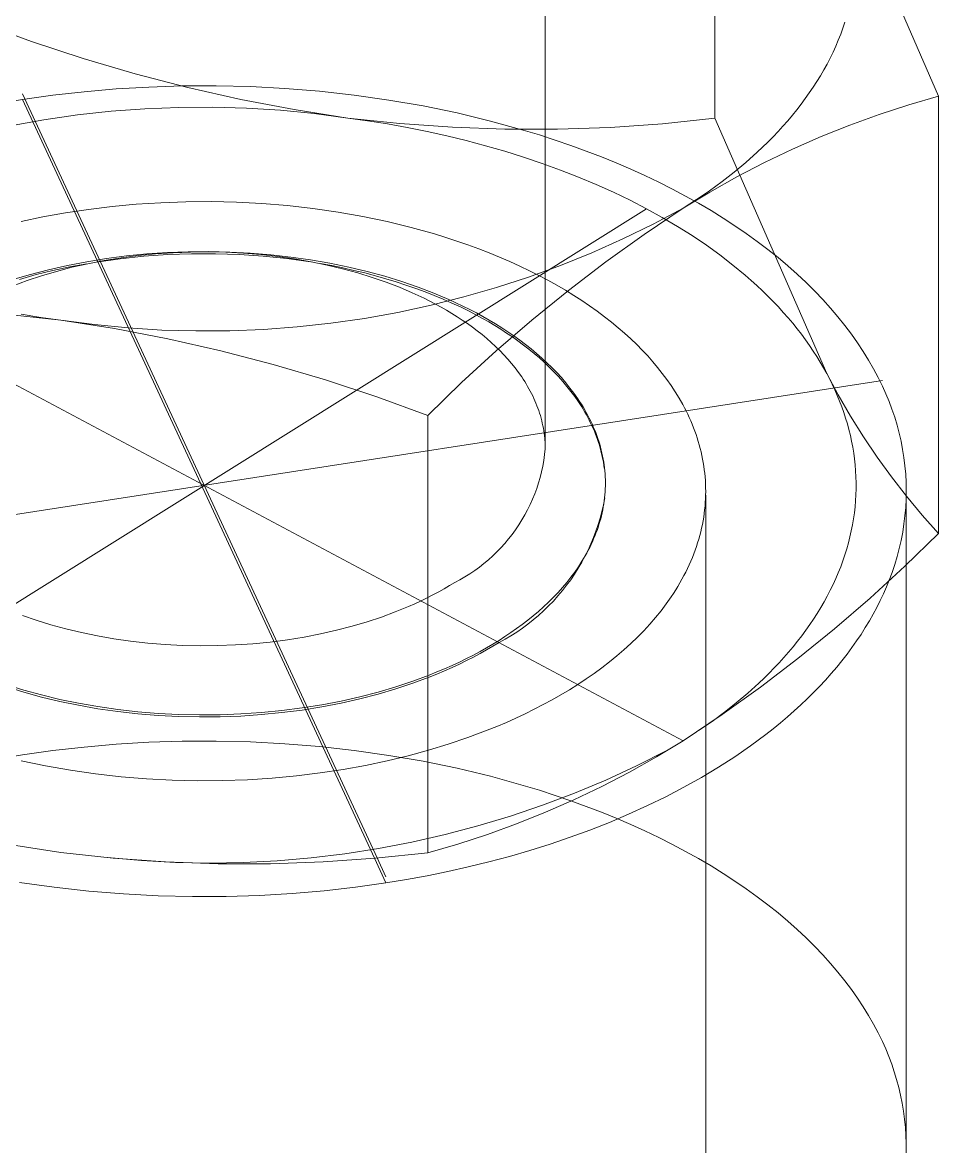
# Model space of a CAD drawing. Header units: millimetres. Extents: x -263 to 4879, y -277 to 2995.
# Drawn here: x 4358.22 to 4366.37, y 2034.84 to 2044.83 of the extents above; entities that cross this region are included whole.
import ezdxf

# ---------------------------------------------------------------- set-up
doc = ezdxf.new("R2010")
doc.units = ezdxf.units.MM
doc.layers.add('ZANO_R', color=7, linetype='Continuous', lineweight=0)

msp = doc.modelspace()

# ---------------------------------------------------------------- linework, layer by layer
at = {"layer": 'ZANO_R'}
for p, q in [((4362.8728, 2048.4172), (4362.8728, 2041.0423)), ((4364.3812, 2043.9808), (4364.3812, 2047.8692)), ((4366.3708, 2044.1784), (4365.4292, 2046.3468)), ((4357.8504, 2044.8313), (4358.3037, 2044.6648)), ((4365.5387, 2044.8349), (4365.5204, 2044.7812)), ((4365.5007, 2044.7277), (4365.4794, 2044.6743)), ((4365.5204, 2044.7812), (4365.5007, 2044.7277)), ((4358.3037, 2044.6648), (4358.7623, 2044.5131)), ((4365.4566, 2044.6212), (4365.4324, 2044.5683)), ((4365.4794, 2044.6743), (4365.4566, 2044.6212)), ((4358.7623, 2044.5131), (4359.2256, 2044.3765)), ((4365.4066, 2044.5156), (4365.3794, 2044.4633)), ((4365.4324, 2044.5683), (4365.4066, 2044.5156)), ((4365.3507, 2044.4112), (4365.3206, 2044.3594)), ((4365.3794, 2044.4633), (4365.3507, 2044.4112)), ((4359.2256, 2044.3765), (4359.6931, 2044.255)), ((4365.289, 2044.308), (4365.256, 2044.2569)), ((4365.3206, 2044.3594), (4365.289, 2044.308)), ((4361.3773, 2037.4054), (4358.2239, 2044.1999)), ((4358.7724, 2044.2173), (4358.4944, 2044.1856)), ((4359.0572, 2044.2419), (4358.7724, 2044.2173)), ((4359.3483, 2044.2592), (4359.0572, 2044.2419)), ((4359.6448, 2044.2686), (4359.3483, 2044.2592)), ((4359.9458, 2044.2698), (4359.6448, 2044.2686)), ((4359.6931, 2044.255), (4360.1643, 2044.149)), ((4360.2504, 2044.2626), (4359.9458, 2044.2698)), ((4360.5574, 2044.2465), (4360.2504, 2044.2626)), ((4360.8659, 2044.2214), (4360.5574, 2044.2465)), ((4361.1746, 2044.187), (4360.8659, 2044.2214)), ((4365.2217, 2044.2063), (4365.1859, 2044.156)), ((4365.256, 2044.2569), (4365.2217, 2044.2063)), ((4358.2239, 2044.1475), (4358.0259, 2044.1149)), ((4358.4944, 2044.1856), (4358.2239, 2044.1475)), ((4361.3538, 2037.4034), (4358.2239, 2044.1475)), ((4360.1643, 2044.149), (4360.6387, 2044.0583)), ((4361.4822, 2044.1434), (4361.1746, 2044.187)), ((4361.7877, 2044.0905), (4361.4822, 2044.1434)), ((4362.0896, 2044.0282), (4361.7877, 2044.0905)), ((4365.1488, 2044.1061), (4365.1104, 2044.0566)), ((4365.1859, 2044.156), (4365.1488, 2044.1061)), ((4365.8424, 2044.0154), (4366.1053, 2044.1012)), ((4366.1053, 2044.1012), (4366.3708, 2044.1784)), ((4366.3708, 2040.29), (4366.3708, 2044.1784)), ((4358.4143, 2043.9675), (4358.7126, 2044.0106)), ((4358.7126, 2044.0106), (4359.0121, 2044.0433)), ((4359.0121, 2044.0433), (4359.3127, 2044.0658)), ((4359.3127, 2044.0658), (4359.6138, 2044.0779)), ((4359.6138, 2044.0779), (4359.9151, 2044.0797)), ((4359.9151, 2044.0797), (4360.2164, 2044.0711)), ((4360.2164, 2044.0711), (4360.5171, 2044.0521)), ((4360.5171, 2044.0521), (4360.8171, 2044.0228)), ((4360.6387, 2044.0583), (4361.1158, 2043.9832)), ((4360.8171, 2044.0228), (4361.1158, 2043.9832)), ((4362.3868, 2043.9568), (4362.0896, 2044.0282)), ((4365.0706, 2044.0076), (4365.0296, 2043.9591)), ((4365.1104, 2044.0566), (4365.0706, 2044.0076)), ((4365.5825, 2043.921), (4365.8424, 2044.0154)), ((4358.1177, 2043.9142), (4358.4143, 2043.9675)), ((4361.1158, 2043.9832), (4361.5808, 2043.9341)), ((4361.1158, 2043.9832), (4361.2926, 2043.9585)), ((4361.2926, 2043.9585), (4361.4694, 2043.9304)), ((4361.4694, 2043.9304), (4361.6458, 2043.8988)), ((4361.5808, 2043.9341), (4362.0473, 2043.9011)), ((4361.6458, 2043.8988), (4361.8217, 2043.8637)), ((4362.0473, 2043.9011), (4362.5146, 2043.8845)), ((4362.678, 2043.8765), (4362.3868, 2043.9568)), ((4362.9823, 2043.8841), (4363.4496, 2043.9001)), ((4363.4496, 2043.9001), (4363.9161, 2043.9323)), ((4363.9161, 2043.9323), (4364.3812, 2043.9808)), ((4364.3812, 2043.9808), (4365.376, 2041.7126)), ((4364.9873, 2043.911), (4364.9437, 2043.8635)), ((4365.0296, 2043.9591), (4364.9873, 2043.911)), ((4365.3258, 2043.8181), (4365.5825, 2043.921)), ((4361.8217, 2043.8637), (4361.9966, 2043.8251)), ((4361.9966, 2043.8251), (4362.1703, 2043.783)), ((4362.5146, 2043.8845), (4362.9823, 2043.8841)), ((4362.821, 2043.833), (4362.678, 2043.8765)), ((4362.962, 2043.7874), (4362.821, 2043.833)), ((4364.899, 2043.8164), (4364.853, 2043.7699)), ((4364.9437, 2043.8635), (4364.899, 2043.8164)), ((4365.0726, 2043.7069), (4365.3258, 2043.8181)), ((4362.1703, 2043.783), (4362.3424, 2043.7374)), ((4362.3424, 2043.7374), (4362.5127, 2043.6884)), ((4363.1009, 2043.7397), (4362.962, 2043.7874)), ((4363.2376, 2043.6899), (4363.1009, 2043.7397)), ((4364.8059, 2043.724), (4364.7576, 2043.6785)), ((4364.853, 2043.7699), (4364.8059, 2043.724)), ((4364.8232, 2043.5875), (4365.0726, 2043.7069)), ((4362.5127, 2043.6884), (4362.6809, 2043.6359)), ((4362.6809, 2043.6359), (4362.8466, 2043.58)), ((4363.3719, 2043.6382), (4363.2376, 2043.6899)), ((4363.5037, 2043.5845), (4363.3719, 2043.6382)), ((4364.7576, 2043.6785), (4364.6578, 2043.5894)), ((4362.8466, 2043.58), (4363.0096, 2043.5208)), ((4363.0096, 2043.5208), (4363.1695, 2043.4583)), ((4363.633, 2043.529), (4363.5037, 2043.5845)), ((4363.7594, 2043.4716), (4363.633, 2043.529)), ((4364.5537, 2043.5027), (4364.4457, 2043.4184)), ((4364.6578, 2043.5894), (4364.5537, 2043.5027)), ((4364.5778, 2043.46), (4364.8232, 2043.5875)), ((4363.1695, 2043.4583), (4363.326, 2043.3926)), ((4363.326, 2043.3926), (4363.479, 2043.3238)), ((4363.8831, 2043.4125), (4363.7594, 2043.4716)), ((4364.0038, 2043.3518), (4363.8831, 2043.4125)), ((4364.4457, 2043.4184), (4364.3339, 2043.3367)), ((4364.3367, 2043.3245), (4364.5778, 2043.46)), ((4363.479, 2043.3238), (4363.628, 2043.2521)), ((4364.1214, 2043.2894), (4364.0038, 2043.3518)), ((4364.1002, 2043.1812), (4364.3367, 2043.3245)), ((4364.3339, 2043.3367), (4364.2187, 2043.2576)), ((4358.8099, 2043.1707), (4359.0202, 2043.1965)), ((4359.0202, 2043.1965), (4359.2352, 2043.2166)), ((4359.2352, 2043.2166), (4359.454, 2043.2307)), ((4359.454, 2043.2307), (4359.6761, 2043.2386)), ((4359.6761, 2043.2386), (4359.9006, 2043.2401)), ((4359.9006, 2043.2401), (4360.1268, 2043.235)), ((4360.1268, 2043.235), (4360.3536, 2043.2232)), ((4360.3536, 2043.2232), (4360.5804, 2043.2046)), ((4360.5804, 2043.2046), (4360.806, 2043.1792)), ((4363.628, 2043.2521), (4363.7728, 2043.1774)), ((4364.2187, 2043.2576), (4364.1002, 2043.1812)), ((4364.2359, 2043.2255), (4364.1214, 2043.2894)), ((4364.3472, 2043.1602), (4364.2359, 2043.2255)), ((4355.9071, 2038.2581), (4363.7728, 2043.1774)), ((4358.2121, 2043.0627), (4358.4053, 2043.1035)), ((4358.4053, 2043.1035), (4358.6048, 2043.1396)), ((4358.6048, 2043.1396), (4358.8099, 2043.1707)), ((4360.806, 2043.1792), (4361.0297, 2043.147)), ((4361.0297, 2043.147), (4361.2505, 2043.1082)), ((4361.2505, 2043.1082), (4361.4676, 2043.0628)), ((4363.7527, 2042.948), (4364.1002, 2043.1812)), ((4363.7728, 2043.1774), (4363.9133, 2043.1)), ((4364.1002, 2043.1812), (4363.8339, 2043.0401)), ((4363.9133, 2043.1), (4364.0491, 2043.02)), ((4364.4552, 2043.0935), (4364.3472, 2043.1602)), ((4364.5598, 2043.0255), (4364.4552, 2043.0935)), ((4361.4676, 2043.0628), (4361.68, 2043.011)), ((4361.68, 2043.011), (4361.8869, 2042.9531)), ((4363.8339, 2043.0401), (4363.563, 2042.9082)), ((4364.0491, 2043.02), (4364.18, 2042.9375)), ((4364.661, 2042.9563), (4364.5598, 2043.0255)), ((4364.1002, 2038.4471), (4355.5797, 2042.9884)), ((4361.8869, 2042.9531), (4361.9881, 2042.922)), ((4361.9881, 2042.922), (4362.0876, 2042.8895)), ((4363.563, 2042.9082), (4363.2876, 2042.7857)), ((4363.4123, 2042.7043), (4363.7527, 2042.948)), ((4364.18, 2042.9375), (4364.3059, 2042.8526)), ((4364.7587, 2042.886), (4364.661, 2042.9563)), ((4359.6975, 2042.7946), (4359.5132, 2042.7876)), ((4359.7189, 2042.7919), (4359.5622, 2042.7859)), ((4359.8822, 2042.7961), (4359.6975, 2042.7946)), ((4359.8758, 2042.7931), (4359.7189, 2042.7919)), ((4360.0325, 2042.7897), (4359.8758, 2042.7931)), ((4360.0665, 2042.7921), (4359.8822, 2042.7961)), ((4360.2497, 2042.7826), (4360.0665, 2042.7921)), ((4362.0876, 2042.8895), (4362.1854, 2042.8555)), ((4362.1854, 2042.8555), (4362.2814, 2042.8203)), ((4362.2814, 2042.8203), (4362.3754, 2042.7838)), ((4364.3059, 2042.8526), (4364.4265, 2042.7656)), ((4364.8529, 2042.8146), (4364.7587, 2042.886)), ((4364.9435, 2042.7423), (4364.8529, 2042.8146)), ((4358.7944, 2042.7058), (4358.6228, 2042.6727)), ((4358.97, 2042.7341), (4358.7944, 2042.7058)), ((4358.9513, 2042.7164), (4358.8053, 2042.6882)), ((4359.0921, 2042.7318), (4358.8818, 2042.7021)), ((4359.1005, 2042.7404), (4358.9513, 2042.7164)), ((4359.1488, 2042.7572), (4358.97, 2042.7341)), ((4359.3033, 2042.7541), (4359.0921, 2042.7318)), ((4359.2524, 2042.7601), (4359.1005, 2042.7404)), ((4359.3301, 2042.7751), (4359.1488, 2042.7572)), ((4359.4066, 2042.7753), (4359.2524, 2042.7601)), ((4359.5152, 2042.7691), (4359.3033, 2042.7541)), ((4359.5132, 2042.7876), (4359.3301, 2042.7751)), ((4359.5622, 2042.7859), (4359.4066, 2042.7753)), ((4359.7274, 2042.7767), (4359.5152, 2042.7691)), ((4359.9399, 2042.777), (4359.7274, 2042.7767)), ((4360.1521, 2042.7698), (4359.9399, 2042.777)), ((4360.1882, 2042.7817), (4360.0325, 2042.7897)), ((4360.364, 2042.7552), (4360.1521, 2042.7698)), ((4360.3424, 2042.7691), (4360.1882, 2042.7817)), ((4360.4311, 2042.7678), (4360.2497, 2042.7826)), ((4360.4945, 2042.752), (4360.3424, 2042.7691)), ((4360.5753, 2042.7333), (4360.364, 2042.7552)), ((4360.61, 2042.7477), (4360.4311, 2042.7678)), ((4360.6438, 2042.7306), (4360.4945, 2042.752)), ((4360.7857, 2042.7041), (4360.5753, 2042.7333)), ((4360.7857, 2042.7226), (4360.61, 2042.7477)), ((4360.79, 2042.7051), (4360.6438, 2042.7306)), ((4360.9576, 2042.6926), (4360.7857, 2042.7226)), ((4360.9324, 2042.6757), (4360.79, 2042.7051)), ((4361.1252, 2042.658), (4360.9576, 2042.6926)), ((4362.3754, 2042.7838), (4362.4675, 2042.746)), ((4362.4675, 2042.746), (4362.5576, 2042.7071)), ((4362.5576, 2042.7071), (4362.6456, 2042.667)), ((4363.2876, 2042.7857), (4363.0082, 2042.6728)), ((4363.0796, 2042.4505), (4363.4123, 2042.7043)), ((4364.4265, 2042.7656), (4364.5418, 2042.6765)), ((4365.0305, 2042.6692), (4364.9435, 2042.7423)), ((4358.2932, 2042.5926), (4358.1364, 2042.5463)), ((4358.3447, 2042.5913), (4358.1973, 2042.549)), ((4358.4555, 2042.6349), (4358.2932, 2042.5926)), ((4358.4935, 2042.6285), (4358.3447, 2042.5913)), ((4358.5252, 2042.6202), (4358.3919, 2042.5808)), ((4358.6228, 2042.6727), (4358.4555, 2042.6349)), ((4358.6435, 2042.6605), (4358.4935, 2042.6285)), ((4358.6632, 2042.6561), (4358.5252, 2042.6202)), ((4358.7945, 2042.6874), (4358.6435, 2042.6605)), ((4358.8053, 2042.6882), (4358.6632, 2042.6561)), ((4360.9735, 2042.671), (4360.8721, 2042.6897)), ((4361.0708, 2042.6426), (4360.9324, 2042.6757)), ((4361.0733, 2042.6508), (4360.9735, 2042.671)), ((4361.2046, 2042.606), (4361.0708, 2042.6426)), ((4361.1715, 2042.6289), (4361.0733, 2042.6508)), ((4361.288, 2042.619), (4361.1252, 2042.658)), ((4361.2679, 2042.6056), (4361.1715, 2042.6289)), ((4361.3335, 2042.5662), (4361.2046, 2042.606)), ((4361.3624, 2042.5808), (4361.2679, 2042.6056)), ((4361.4454, 2042.576), (4361.288, 2042.619)), ((4362.6456, 2042.667), (4362.7314, 2042.6259)), ((4363.0082, 2042.6728), (4362.7251, 2042.5695)), ((4362.7314, 2042.6259), (4362.815, 2042.5838)), ((4364.5418, 2042.6765), (4364.6515, 2042.5856)), ((4365.114, 2042.5952), (4365.0305, 2042.6692)), ((4365.1937, 2042.5205), (4365.114, 2042.5952)), ((4358.2636, 2042.5381), (4358.1406, 2042.4925)), ((4358.3919, 2042.5808), (4358.2636, 2042.5381)), ((4361.4573, 2042.5235), (4361.3335, 2042.5662)), ((4361.455, 2042.5546), (4361.3624, 2042.5808)), ((4361.5971, 2042.5292), (4361.4454, 2042.576)), ((4361.5456, 2042.5272), (4361.455, 2042.5546)), ((4361.5757, 2042.4781), (4361.4573, 2042.5235)), ((4361.6341, 2042.4984), (4361.5456, 2042.5272)), ((4361.7427, 2042.4789), (4361.5971, 2042.5292)), ((4361.7204, 2042.4685), (4361.6341, 2042.4984)), ((4362.7251, 2042.5695), (4362.4386, 2042.476)), ((4362.815, 2042.5838), (4362.8964, 2042.5407)), ((4362.8964, 2042.5407), (4362.9754, 2042.4966)), ((4362.9754, 2042.4966), (4363.0521, 2042.4518)), ((4364.6515, 2042.5856), (4364.7042, 2042.5395)), ((4364.7042, 2042.5395), (4364.7555, 2042.493)), ((4364.7555, 2042.493), (4364.8054, 2042.4461)), ((4365.2699, 2042.4452), (4365.1937, 2042.5205)), ((4361.6886, 2042.4304), (4361.5757, 2042.4781)), ((4361.7429, 2042.4057), (4361.6886, 2042.4304)), ((4361.8045, 2042.4374), (4361.7204, 2042.4685)), ((4361.882, 2042.4255), (4361.7427, 2042.4789)), ((4361.7958, 2042.3805), (4361.7429, 2042.4057)), ((4361.8863, 2042.4053), (4361.8045, 2042.4374)), ((4362.1491, 2042.3925), (4361.8568, 2042.3189)), ((4362.0148, 2042.3693), (4361.882, 2042.4255)), ((4361.9658, 2042.3722), (4361.8863, 2042.4053)), ((4362.4386, 2042.476), (4362.1491, 2042.3925)), ((4362.7546, 2042.1868), (4363.0796, 2042.4505)), ((4363.0521, 2042.4518), (4363.1265, 2042.4061)), ((4363.1265, 2042.4061), (4363.1984, 2042.3597)), ((4364.8054, 2042.4461), (4364.8538, 2042.3989)), ((4364.8538, 2042.3989), (4364.9008, 2042.3513)), ((4365.3424, 2042.3694), (4365.2699, 2042.4452)), ((4361.8568, 2042.3189), (4361.5622, 2042.2554)), ((4361.8472, 2042.3549), (4361.7958, 2042.3805)), ((4361.8972, 2042.3288), (4361.8472, 2042.3549)), ((4361.9461, 2042.3022), (4361.8972, 2042.3288)), ((4361.9944, 2042.2746), (4361.9461, 2042.3022)), ((4362.043, 2042.3382), (4361.9658, 2042.3722)), ((4362.0787, 2042.3403), (4362.0148, 2042.3693)), ((4362.1178, 2042.3034), (4362.043, 2042.3382)), ((4362.1409, 2042.3107), (4362.0787, 2042.3403)), ((4362.1902, 2042.2677), (4362.1178, 2042.3034)), ((4362.2014, 2042.2805), (4362.1409, 2042.3107)), ((4363.1984, 2042.3597), (4363.2679, 2042.3126)), ((4363.2679, 2042.3126), (4363.3351, 2042.2649)), ((4364.9008, 2042.3513), (4364.9462, 2042.3034)), ((4364.9462, 2042.3034), (4364.9902, 2042.2553)), ((4365.4112, 2042.2931), (4365.3424, 2042.3694)), ((4365.4765, 2042.2164), (4365.4112, 2042.2931)), ((4358.0991, 2042.2356), (4358.5641, 2042.1864)), ((4358.3873, 2042.2111), (4358.2105, 2042.2393)), ((4358.5641, 2042.1864), (4358.3873, 2042.2111)), ((4361.2656, 2042.2021), (4360.9673, 2042.1591)), ((4361.5622, 2042.2554), (4361.2656, 2042.2021)), ((4362.0421, 2042.2462), (4361.9944, 2042.2746)), ((4362.0891, 2042.2169), (4362.0421, 2042.2462)), ((4362.1352, 2042.1868), (4362.0891, 2042.2169)), ((4362.2602, 2042.2314), (4362.1902, 2042.2677)), ((4362.2602, 2042.2499), (4362.2014, 2042.2805)), ((4362.3178, 2042.2185), (4362.2602, 2042.2499)), ((4362.3154, 2042.2014), (4362.2602, 2042.2314)), ((4362.3699, 2042.1704), (4362.3154, 2042.2014)), ((4362.3747, 2042.1861), (4362.3178, 2042.2185)), ((4363.3351, 2042.2649), (4363.3997, 2042.2167)), ((4363.3997, 2042.2167), (4363.4619, 2042.1679)), ((4364.9902, 2042.2553), (4365.0327, 2042.2069)), ((4365.0327, 2042.2069), (4365.0738, 2042.1582)), ((4365.5381, 2042.1395), (4365.4765, 2042.2164)), ((4358.8629, 2042.1468), (4358.5641, 2042.1864)), ((4358.5641, 2042.1864), (4359.0412, 2042.1113)), ((4359.1628, 2042.1175), (4358.8629, 2042.1468)), ((4359.0412, 2042.1113), (4359.5157, 2042.0206)), ((4359.4636, 2042.0986), (4359.1628, 2042.1175)), ((4359.7648, 2042.0899), (4359.4636, 2042.0986)), ((4360.0661, 2042.0917), (4359.7648, 2042.0899)), ((4360.3673, 2042.1038), (4360.0661, 2042.0917)), ((4360.6678, 2042.1263), (4360.3673, 2042.1038)), ((4360.9673, 2042.1591), (4360.6678, 2042.1263)), ((4362.1805, 2042.1558), (4362.1352, 2042.1868)), ((4362.2249, 2042.1239), (4362.1805, 2042.1558)), ((4362.2683, 2042.0912), (4362.2249, 2042.1239)), ((4362.4237, 2042.1384), (4362.3699, 2042.1704)), ((4362.4307, 2042.1527), (4362.3747, 2042.1861)), ((4362.4768, 2042.1056), (4362.4237, 2042.1384)), ((4362.486, 2042.1182), (4362.4307, 2042.1527)), ((4362.4377, 2041.9133), (4362.7546, 2042.1868)), ((4362.529, 2042.0718), (4362.4768, 2042.1056)), ((4362.5403, 2042.0828), (4362.486, 2042.1182)), ((4363.4619, 2042.1679), (4363.5217, 2042.1187)), ((4363.5217, 2042.1187), (4363.579, 2042.0691)), ((4365.0738, 2042.1582), (4365.1133, 2042.1093)), ((4365.1133, 2042.1093), (4365.1514, 2042.0602)), ((4365.5961, 2042.0623), (4365.5381, 2042.1395)), ((4359.5157, 2042.0206), (4359.9869, 2041.9146)), ((4362.3107, 2042.0577), (4362.2683, 2042.0912)), ((4362.3519, 2042.0234), (4362.3107, 2042.0577)), ((4362.392, 2041.9883), (4362.3519, 2042.0234)), ((4362.5802, 2042.0371), (4362.529, 2042.0718)), ((4362.5936, 2042.0463), (4362.5403, 2042.0828)), ((4362.6305, 2042.0014), (4362.5802, 2042.0371)), ((4362.6458, 2042.0088), (4362.5936, 2042.0463)), ((4362.6798, 2041.9649), (4362.6305, 2042.0014)), ((4362.6968, 2041.9704), (4362.6458, 2042.0088)), ((4363.579, 2042.0691), (4363.6339, 2042.0191)), ((4363.6339, 2042.0191), (4363.6863, 2041.9688)), ((4365.1514, 2042.0602), (4365.1879, 2042.0109)), ((4365.1879, 2042.0109), (4365.223, 2041.9614)), ((4365.6506, 2041.9849), (4365.5961, 2042.0623)), ((4359.9869, 2041.9146), (4360.4543, 2041.7931)), ((4362.1293, 2041.6304), (4362.4377, 2041.9133)), ((4362.4309, 2041.9524), (4362.392, 2041.9883)), ((4362.4685, 2041.9157), (4362.4309, 2041.9524)), ((4362.5048, 2041.8783), (4362.4685, 2041.9157)), ((4362.728, 2041.9274), (4362.6798, 2041.9649)), ((4362.7467, 2041.9309), (4362.6968, 2041.9704)), ((4362.775, 2041.8891), (4362.728, 2041.9274)), ((4362.7952, 2041.8906), (4362.7467, 2041.9309)), ((4363.6863, 2041.9688), (4363.7363, 2041.9183)), ((4363.7363, 2041.9183), (4363.784, 2041.8677)), ((4365.223, 2041.9614), (4365.2566, 2041.9119)), ((4365.2566, 2041.9119), (4365.2887, 2041.8622)), ((4365.7016, 2041.9075), (4365.6506, 2041.9849)), ((4365.7491, 2041.8301), (4365.7016, 2041.9075)), ((4360.4543, 2041.7931), (4360.9176, 2041.6565)), ((4362.5396, 2041.8401), (4362.5048, 2041.8783)), ((4362.573, 2041.8013), (4362.5396, 2041.8401)), ((4362.6049, 2041.7618), (4362.573, 2041.8013)), ((4362.8208, 2041.8499), (4362.775, 2041.8891)), ((4362.8424, 2041.8492), (4362.7952, 2041.8906)), ((4362.8653, 2041.8099), (4362.8208, 2041.8499)), ((4362.8881, 2041.807), (4362.8424, 2041.8492)), ((4362.9084, 2041.769), (4362.8653, 2041.8099)), ((4362.9324, 2041.7638), (4362.8881, 2041.807)), ((4363.784, 2041.8677), (4363.8292, 2041.8168)), ((4363.8292, 2041.8168), (4363.8725, 2041.7654)), ((4365.2887, 2041.8622), (4365.3193, 2041.8124)), ((4365.3193, 2041.8124), (4365.3484, 2041.7625)), ((4365.7932, 2041.7527), (4365.7491, 2041.8301)), ((4362.6352, 2041.7217), (4362.6049, 2041.7618)), ((4362.6638, 2041.6809), (4362.6352, 2041.7217)), ((4362.9502, 2041.7273), (4362.9084, 2041.769)), ((4362.975, 2041.7198), (4362.9324, 2041.7638)), ((4362.9904, 2041.6848), (4362.9502, 2041.7273)), ((4363.016, 2041.675), (4362.975, 2041.7198)), ((4363.8725, 2041.7654), (4363.9142, 2041.713)), ((4363.9142, 2041.713), (4363.9541, 2041.6596)), ((4365.3484, 2041.7625), (4365.376, 2041.7126)), ((4365.376, 2041.7126), (4365.4792, 2041.521)), ((4365.376, 2041.7126), (4365.4014, 2041.6643)), ((4365.8339, 2041.6755), (4365.7932, 2041.7527)), ((4354.2361, 2039.8509), (4365.8712, 2041.6508)), ((4360.9176, 2041.6565), (4361.3762, 2041.5049)), ((4361.8296, 2041.3383), (4362.1293, 2041.6304)), ((4362.6775, 2041.6603), (4362.6638, 2041.6809)), ((4362.6908, 2041.6396), (4362.6775, 2041.6603)), ((4362.7037, 2041.6187), (4362.6908, 2041.6396)), ((4362.7161, 2041.5977), (4362.7037, 2041.6187)), ((4362.7281, 2041.5766), (4362.7161, 2041.5977)), ((4363.0291, 2041.6415), (4362.9904, 2041.6848)), ((4363.0553, 2041.6293), (4363.016, 2041.675)), ((4363.0662, 2041.5975), (4363.0291, 2041.6415)), ((4363.0928, 2041.5828), (4363.0553, 2041.6293)), ((4363.1017, 2041.5528), (4363.0662, 2041.5975)), ((4363.9541, 2041.6596), (4363.9923, 2041.6052)), ((4363.9923, 2041.6052), (4364.0286, 2041.5499)), ((4365.4014, 2041.6643), (4365.4256, 2041.6156)), ((4365.4256, 2041.6156), (4365.4486, 2041.5665)), ((4365.8712, 2041.5984), (4365.8339, 2041.6755)), ((4365.9022, 2041.5312), (4365.8712, 2041.5984)), ((4361.3762, 2041.5049), (4361.8296, 2041.3383)), ((4362.7396, 2041.5553), (4362.7281, 2041.5766)), ((4362.7507, 2041.534), (4362.7396, 2041.5553)), ((4362.7614, 2041.5125), (4362.7507, 2041.534)), ((4362.7715, 2041.4909), (4362.7614, 2041.5125)), ((4363.1284, 2041.5356), (4363.0928, 2041.5828)), ((4363.1354, 2041.5074), (4363.1017, 2041.5528)), ((4363.1622, 2041.4876), (4363.1284, 2041.5356)), ((4363.1674, 2041.4614), (4363.1354, 2041.5074)), ((4364.0286, 2041.5499), (4364.063, 2041.4936)), ((4364.063, 2041.4936), (4364.0953, 2041.4365)), ((4365.4486, 2041.5665), (4365.4703, 2041.517)), ((4365.4703, 2041.517), (4365.4908, 2041.4671)), ((4365.4792, 2041.521), (4365.5887, 2041.3329)), ((4365.9308, 2041.463), (4365.9022, 2041.5312)), ((4362.7812, 2041.4692), (4362.7715, 2041.4909)), ((4362.7905, 2041.4474), (4362.7812, 2041.4692)), ((4362.7992, 2041.4255), (4362.7905, 2041.4474)), ((4362.8075, 2041.4035), (4362.7992, 2041.4255)), ((4362.8153, 2041.3815), (4362.8075, 2041.4035)), ((4363.1783, 2041.4634), (4363.1622, 2041.4876)), ((4363.1976, 2041.4147), (4363.1674, 2041.4614)), ((4363.1939, 2041.439), (4363.1783, 2041.4634)), ((4363.2091, 2041.4145), (4363.1939, 2041.439)), ((4363.2259, 2041.3674), (4363.1976, 2041.4147)), ((4363.2237, 2041.3898), (4363.2091, 2041.4145)), ((4364.0953, 2041.4365), (4364.1107, 2041.4076)), ((4364.1107, 2041.4076), (4364.1255, 2041.3785)), ((4365.4908, 2041.4671), (4365.5101, 2041.4169)), ((4365.5101, 2041.4169), (4365.5281, 2041.3664)), ((4365.957, 2041.3939), (4365.9308, 2041.463)), ((4365.9809, 2041.3239), (4365.957, 2041.3939)), ((4361.8296, 2037.4499), (4361.8296, 2041.3383)), ((4362.8226, 2041.3593), (4362.8153, 2041.3815)), ((4362.8295, 2041.3371), (4362.8226, 2041.3593)), ((4362.8358, 2041.3148), (4362.8295, 2041.3371)), ((4362.8416, 2041.2925), (4362.8358, 2041.3148)), ((4362.847, 2041.2701), (4362.8416, 2041.2925)), ((4363.2378, 2041.3649), (4363.2237, 2041.3898)), ((4363.2393, 2041.3436), (4363.2259, 2041.3674)), ((4363.2514, 2041.3399), (4363.2378, 2041.3649)), ((4363.2523, 2041.3196), (4363.2393, 2041.3436)), ((4363.2644, 2041.3148), (4363.2514, 2041.3399)), ((4363.2648, 2041.2955), (4363.2523, 2041.3196)), ((4363.2769, 2041.2895), (4363.2644, 2041.3148)), ((4363.2767, 2041.2713), (4363.2648, 2041.2955)), ((4364.1255, 2041.3785), (4364.1398, 2041.3492)), ((4364.1398, 2041.3492), (4364.1536, 2041.3197)), ((4364.1536, 2041.3197), (4364.1668, 2041.29)), ((4365.5281, 2041.3664), (4365.5448, 2041.3155)), ((4365.5448, 2041.3155), (4365.5602, 2041.2644)), ((4365.5887, 2041.3329), (4365.7044, 2041.1486)), ((4366.0023, 2041.2531), (4365.9809, 2041.3239)), ((4362.8518, 2041.2476), (4362.847, 2041.2701)), ((4362.8562, 2041.2251), (4362.8518, 2041.2476)), ((4362.86, 2041.2026), (4362.8562, 2041.2251)), ((4362.8634, 2041.18), (4362.86, 2041.2026)), ((4363.2882, 2041.247), (4363.2767, 2041.2713)), ((4363.2889, 2041.2641), (4363.2769, 2041.2895)), ((4363.2992, 2041.2225), (4363.2882, 2041.247)), ((4363.3003, 2041.2385), (4363.2889, 2041.2641)), ((4363.3097, 2041.198), (4363.2992, 2041.2225)), ((4363.3112, 2041.2129), (4363.3003, 2041.2385)), ((4363.3196, 2041.1733), (4363.3097, 2041.198)), ((4363.3215, 2041.1872), (4363.3112, 2041.2129)), ((4364.1668, 2041.29), (4364.1794, 2041.2601)), ((4364.1794, 2041.2601), (4364.1914, 2041.23)), ((4364.1914, 2041.23), (4364.2029, 2041.1997)), ((4364.2029, 2041.1997), (4364.2138, 2041.1692)), ((4365.5602, 2041.2644), (4365.5742, 2041.2129)), ((4365.5742, 2041.2129), (4365.5869, 2041.1612)), ((4366.0213, 2041.1816), (4366.0023, 2041.2531)), ((4362.8662, 2041.1574), (4362.8634, 2041.18)), ((4362.8685, 2041.1348), (4362.8662, 2041.1574)), ((4362.8704, 2041.1122), (4362.8685, 2041.1348)), ((4363.3291, 2041.1486), (4363.3196, 2041.1733)), ((4363.3312, 2041.1613), (4363.3215, 2041.1872)), ((4363.338, 2041.1237), (4363.3291, 2041.1486)), ((4363.3404, 2041.1353), (4363.3312, 2041.1613)), ((4363.3464, 2041.0988), (4363.338, 2041.1237)), ((4363.349, 2041.1093), (4363.3404, 2041.1353)), ((4363.3543, 2041.0738), (4363.3464, 2041.0988)), ((4363.357, 2041.0832), (4363.349, 2041.1093)), ((4364.2138, 2041.1692), (4364.224, 2041.1386)), ((4364.224, 2041.1386), (4364.2336, 2041.1078)), ((4364.2336, 2041.1078), (4364.2427, 2041.0769)), ((4365.5869, 2041.1612), (4365.5982, 2041.1092)), ((4365.5982, 2041.1092), (4365.6081, 2041.057)), ((4365.7044, 2041.1486), (4365.8261, 2040.9682)), ((4366.0377, 2041.1095), (4366.0213, 2041.1816)), ((4366.0517, 2041.0369), (4366.0377, 2041.1095)), ((4362.8673, 2040.9909), (4362.8728, 2041.0422)), ((4363.3616, 2041.0487), (4363.3543, 2041.0738)), ((4363.3645, 2041.0569), (4363.357, 2041.0832)), ((4363.3684, 2041.0236), (4363.3616, 2041.0487)), ((4363.3714, 2041.0307), (4363.3645, 2041.0569)), ((4363.3747, 2040.9983), (4363.3684, 2041.0236)), ((4363.3776, 2041.0043), (4363.3714, 2041.0307)), ((4363.3805, 2040.9731), (4363.3747, 2040.9983)), ((4363.3833, 2040.9779), (4363.3776, 2041.0043)), ((4364.2427, 2041.0769), (4364.251, 2041.0458)), ((4364.251, 2041.0458), (4364.2588, 2041.0145)), ((4364.2588, 2041.0145), (4364.2659, 2040.9831)), ((4365.6081, 2041.057), (4365.6167, 2041.0046)), ((4365.6167, 2041.0046), (4365.6238, 2040.952)), ((4366.0632, 2040.9639), (4366.0517, 2041.0369)), ((4362.8509, 2040.8889), (4362.86, 2040.9398)), ((4362.86, 2040.9398), (4362.8673, 2040.9909)), ((4363.3857, 2040.9477), (4363.3805, 2040.9731)), ((4363.3885, 2040.9514), (4363.3833, 2040.9779)), ((4363.3903, 2040.9224), (4363.3857, 2040.9477)), ((4363.393, 2040.9249), (4363.3885, 2040.9514)), ((4363.3945, 2040.8969), (4363.3903, 2040.9224)), ((4363.3969, 2040.8984), (4363.393, 2040.9249)), ((4363.398, 2040.8715), (4363.3945, 2040.8969)), ((4363.4002, 2040.8718), (4363.3969, 2040.8984)), ((4364.2659, 2040.9831), (4364.2723, 2040.9516)), ((4364.2723, 2040.9516), (4364.2781, 2040.92)), ((4364.2781, 2040.92), (4364.2832, 2040.8882)), ((4365.6238, 2040.952), (4365.6295, 2040.8992)), ((4365.6295, 2040.8992), (4365.6337, 2040.8462)), ((4365.8261, 2040.9682), (4365.9537, 2040.792)), ((4366.0722, 2040.8905), (4366.0632, 2040.9639)), ((4362.8275, 2040.7884), (4362.8401, 2040.8385)), ((4362.8401, 2040.8385), (4362.8509, 2040.8889)), ((4363.403, 2040.8452), (4363.4002, 2040.8718)), ((4363.4051, 2040.8185), (4363.403, 2040.8452)), ((4363.4067, 2040.7919), (4363.4051, 2040.8185)), ((4364.2832, 2040.8882), (4364.2877, 2040.8563)), ((4364.2877, 2040.8563), (4364.2915, 2040.8243)), ((4364.2915, 2040.8243), (4364.2946, 2040.7922)), ((4364.2946, 2040.7922), (4364.297, 2040.76)), ((4365.6337, 2040.8462), (4365.6365, 2040.7931)), ((4365.6365, 2040.7931), (4365.6379, 2040.7399)), ((4366.0786, 2040.8168), (4366.0722, 2040.8905)), ((4366.0825, 2040.7429), (4366.0786, 2040.8168)), ((4362.7971, 2040.6897), (4362.8132, 2040.7388)), ((4362.8132, 2040.7388), (4362.8275, 2040.7884)), ((4363.4076, 2040.7652), (4363.4067, 2040.7919)), ((4363.4069, 2040.6853), (4363.4077, 2040.7119)), ((4363.408, 2040.7386), (4363.4076, 2040.7652)), ((4363.4077, 2040.7119), (4363.408, 2040.7386)), ((4364.297, 2040.76), (4364.2987, 2040.7277)), ((4364.2987, 2040.7277), (4364.2997, 2040.6953)), ((4364.2997, 2040.6953), (4364.3, 2040.6628)), ((4365.6379, 2040.7399), (4365.6377, 2040.6866)), ((4365.9537, 2040.792), (4366.0872, 2040.6201)), ((4366.0838, 2040.669), (4366.0825, 2040.7429)), ((4362.7388, 2040.5462), (4362.7599, 2040.5934)), ((4362.7599, 2040.5934), (4362.7794, 2040.6412)), ((4362.7794, 2040.6412), (4362.7971, 2040.6897)), ((4363.391, 2040.5454), (4363.4027, 2040.6053)), ((4363.3976, 2040.579), (4363.4008, 2040.6055)), ((4363.4008, 2040.6055), (4363.4034, 2040.6321)), ((4363.4034, 2040.6321), (4363.4054, 2040.6586)), ((4363.4054, 2040.6586), (4363.4069, 2040.6853)), ((4364.2984, 2040.5978), (4364.2966, 2040.5651)), ((4364.2996, 2040.6303), (4364.2984, 2040.5978)), ((4364.3, 2040.6628), (4364.2996, 2040.6303)), ((4364.3, 2040.6303), (4364.3, 2038.5756)), ((4365.6361, 2040.6331), (4365.633, 2040.5797)), ((4365.6377, 2040.6866), (4365.6361, 2040.6331)), ((4366.0788, 2040.5212), (4366.0826, 2040.595)), ((4366.0826, 2040.595), (4366.0838, 2040.669)), ((4366.084, 2040.6042), (4366.084, 2034.8388)), ((4366.0872, 2040.6201), (4366.2263, 2040.4527)), ((4362.6918, 2040.4543), (4362.7161, 2040.4999)), ((4362.7161, 2040.4999), (4362.7388, 2040.5462)), ((4363.3772, 2040.4859), (4363.391, 2040.5454)), ((4363.3788, 2040.4734), (4363.3844, 2040.4997)), ((4363.3844, 2040.4997), (4363.3894, 2040.5261)), ((4363.3894, 2040.5261), (4363.3937, 2040.5525)), ((4363.3937, 2040.5525), (4363.3976, 2040.579)), ((4364.2907, 2040.4998), (4364.2867, 2040.467)), ((4364.294, 2040.5325), (4364.2907, 2040.4998)), ((4364.2966, 2040.5651), (4364.294, 2040.5325)), ((4365.6285, 2040.5261), (4365.6224, 2040.4726)), ((4365.633, 2040.5797), (4365.6285, 2040.5261)), ((4366.0725, 2040.4475), (4366.0788, 2040.5212)), ((4362.6384, 2040.3659), (4362.6659, 2040.4096)), ((4362.6659, 2040.4096), (4362.6918, 2040.4543)), ((4363.3438, 2040.3684), (4363.3615, 2040.4268)), ((4363.3508, 2040.369), (4363.3587, 2040.395)), ((4363.3587, 2040.395), (4363.366, 2040.4211)), ((4363.3615, 2040.4268), (4363.3772, 2040.4859)), ((4363.366, 2040.4211), (4363.3727, 2040.4472)), ((4363.3727, 2040.4472), (4363.3788, 2040.4734)), ((4364.2765, 2040.4015), (4364.2703, 2040.3688)), ((4364.282, 2040.4343), (4364.2765, 2040.4015)), ((4364.2867, 2040.467), (4364.282, 2040.4343)), ((4365.6149, 2040.4191), (4365.6058, 2040.3655)), ((4365.6224, 2040.4726), (4365.6149, 2040.4191)), ((4366.0637, 2040.3741), (4366.0725, 2040.4475)), ((4366.2263, 2040.4527), (4366.3708, 2040.29)), ((4362.579, 2040.2814), (4362.6095, 2040.3231)), ((4362.6095, 2040.3231), (4362.6384, 2040.3659)), ((4363.3025, 2040.2534), (4363.3241, 2040.3106)), ((4363.3239, 2040.2917), (4363.3334, 2040.3174)), ((4363.3241, 2040.3106), (4363.3438, 2040.3684)), ((4363.3334, 2040.3174), (4363.3424, 2040.3432)), ((4363.3424, 2040.3432), (4363.3508, 2040.369)), ((4364.2557, 2040.3033), (4364.2472, 2040.2706)), ((4364.2634, 2040.336), (4364.2557, 2040.3033)), ((4364.2703, 2040.3688), (4364.2634, 2040.336)), ((4365.5952, 2040.312), (4365.5832, 2040.2586)), ((4365.6058, 2040.3655), (4365.5952, 2040.312)), ((4366.0384, 2040.2284), (4366.0523, 2040.301)), ((4366.0523, 2040.301), (4366.0637, 2040.3741)), ((4362.4793, 2040.163), (4362.5139, 2040.2013)), ((4362.5139, 2040.2013), (4362.5472, 2040.2408)), ((4362.5472, 2040.2408), (4362.579, 2040.2814)), ((4363.2535, 2040.1415), (4363.279, 2040.1971)), ((4363.279, 2040.1971), (4363.3025, 2040.2534)), ((4363.2804, 2040.1903), (4363.292, 2040.2154)), ((4363.292, 2040.2154), (4363.3032, 2040.2407)), ((4363.3032, 2040.2407), (4363.3138, 2040.2662)), ((4363.3138, 2040.2662), (4363.3239, 2040.2917)), ((4364.2282, 2040.2052), (4364.2176, 2040.1726)), ((4364.2381, 2040.2379), (4364.2282, 2040.2052)), ((4364.2472, 2040.2706), (4364.2381, 2040.2379)), ((4365.5696, 2040.2053), (4365.5546, 2040.1521)), ((4365.5832, 2040.2586), (4365.5696, 2040.2053)), ((4366.022, 2040.1563), (4366.0384, 2040.2284)), ((4366.3708, 2040.29), (4366.0711, 2039.9979)), ((4362.4061, 2040.0901), (4362.4433, 2040.1259)), ((4362.4433, 2040.1259), (4362.4793, 2040.163)), ((4363.2262, 2040.0869), (4363.2535, 2040.1415)), ((4363.2284, 2040.091), (4363.2422, 2040.1156)), ((4363.2422, 2040.1156), (4363.2554, 2040.1403)), ((4363.2554, 2040.1403), (4363.2681, 2040.1652)), ((4363.2681, 2040.1652), (4363.2804, 2040.1903)), ((4364.1941, 2040.1076), (4364.1813, 2040.0752)), ((4364.2062, 2040.1401), (4364.1941, 2040.1076)), ((4364.2176, 2040.1726), (4364.2062, 2040.1401)), ((4365.5381, 2040.0989), (4365.52, 2040.046)), ((4365.5546, 2040.1521), (4365.5381, 2040.0989)), ((4366.0032, 2040.0848), (4366.022, 2040.1563)), ((4362.2873, 2039.9908), (4362.3281, 2040.0225)), ((4362.3281, 2040.0225), (4362.3677, 2040.0556)), ((4362.3677, 2040.0556), (4362.4061, 2040.0901)), ((4363.1356, 2039.9469), (4363.1684, 2039.9942)), ((4363.1662, 2039.9805), (4363.1971, 2040.0332)), ((4363.1684, 2039.9942), (4363.1994, 2040.0423)), ((4363.1971, 2040.0332), (4363.2262, 2040.0869)), ((4363.1994, 2040.0423), (4363.2141, 2040.0665)), ((4363.2141, 2040.0665), (4363.2284, 2040.091)), ((4364.1534, 2040.0106), (4364.1384, 2039.9784)), ((4364.1677, 2040.0428), (4364.1534, 2040.0106)), ((4364.1813, 2040.0752), (4364.1677, 2040.0428)), ((4365.5005, 2039.9932), (4365.4795, 2039.9406)), ((4365.52, 2040.046), (4365.5005, 2039.9932)), ((4366.0711, 2039.9979), (4365.7627, 2039.715)), ((4365.9581, 2039.9439), (4365.9819, 2040.0139)), ((4365.9819, 2040.0139), (4366.0032, 2040.0848)), ((4362.114, 2039.8787), (4362.1588, 2039.9044)), ((4362.1588, 2039.9044), (4362.2026, 2039.9317)), ((4362.2026, 2039.9317), (4362.2455, 2039.9605)), ((4362.2455, 2039.9605), (4362.2873, 2039.9908)), ((4363.0645, 2039.8544), (4363.1009, 2039.9003)), ((4363.0991, 2039.8785), (4363.1335, 2039.9289)), ((4363.1009, 2039.9003), (4363.1356, 2039.9469)), ((4363.1335, 2039.9289), (4363.1662, 2039.9805)), ((4364.1061, 2039.9145), (4364.0889, 2039.8826)), ((4364.1226, 2039.9464), (4364.1061, 2039.9145)), ((4364.1384, 2039.9784), (4364.1226, 2039.9464)), ((4365.4795, 2039.9406), (4365.4571, 2039.8882)), ((4365.932, 2039.8747), (4365.9581, 2039.9439)), ((4361.9252, 2039.7708), (4361.9745, 2039.7984)), ((4361.9745, 2039.7984), (4362.0222, 2039.8263)), ((4362.0222, 2039.8263), (4362.0684, 2039.8545)), ((4362.0684, 2039.8545), (4362.114, 2039.8787)), ((4362.9866, 2039.7652), (4363.0264, 2039.8094)), ((4363.0253, 2039.7811), (4363.063, 2039.8292)), ((4363.0264, 2039.8094), (4363.0645, 2039.8544)), ((4363.063, 2039.8292), (4363.0991, 2039.8785)), ((4364.0524, 2039.8194), (4364.0331, 2039.788)), ((4364.071, 2039.8509), (4364.0524, 2039.8194)), ((4364.0889, 2039.8826), (4364.071, 2039.8509)), ((4365.4332, 2039.836), (4365.4079, 2039.7841)), ((4365.4571, 2039.8882), (4365.4332, 2039.836)), ((4365.8808, 2039.7532), (4365.9073, 2039.8139)), ((4365.9073, 2039.8139), (4365.932, 2039.8747)), ((4361.7686, 2039.6909), (4361.8223, 2039.7171)), ((4361.8223, 2039.7171), (4361.8745, 2039.7437)), ((4361.8745, 2039.7437), (4361.9252, 2039.7708)), ((4362.9025, 2039.6793), (4362.9453, 2039.7218)), ((4362.9451, 2039.689), (4362.986, 2039.7344)), ((4362.9453, 2039.7218), (4362.9866, 2039.7652)), ((4362.986, 2039.7344), (4363.0253, 2039.7811)), ((4363.9924, 2039.7256), (4363.9489, 2039.664)), ((4364.0131, 2039.7567), (4363.9924, 2039.7256)), ((4364.0331, 2039.788), (4364.0131, 2039.7567)), ((4365.3811, 2039.7324), (4365.3529, 2039.681)), ((4365.4079, 2039.7841), (4365.3811, 2039.7324)), ((4365.7627, 2039.715), (4365.4459, 2039.4415)), ((4365.8524, 2039.6926), (4365.8808, 2039.7532)), ((4361.5394, 2039.592), (4361.5988, 2039.6158)), ((4361.5988, 2039.6158), (4361.6569, 2039.6403)), ((4361.6569, 2039.6403), (4361.7135, 2039.6653)), ((4361.7135, 2039.6653), (4361.7686, 2039.6909)), ((4362.7658, 2039.5573), (4362.8127, 2039.597)), ((4362.8127, 2039.597), (4362.8583, 2039.6377)), ((4362.8135, 2039.5616), (4362.8588, 2039.6026)), ((4362.8583, 2039.6377), (4362.9025, 2039.6793)), ((4362.8588, 2039.6026), (4362.9027, 2039.6451)), ((4362.9027, 2039.6451), (4362.9451, 2039.689)), ((4363.9027, 2039.603), (4363.8539, 2039.5429)), ((4363.9489, 2039.664), (4363.9027, 2039.603)), ((4365.3233, 2039.63), (4365.2923, 2039.5792)), ((4365.3529, 2039.681), (4365.3233, 2039.63)), ((4365.7899, 2039.5719), (4365.8221, 2039.6322)), ((4365.8221, 2039.6322), (4365.8524, 2039.6926)), ((4358.2226, 2039.561), (4358.3464, 2039.5183)), ((4358.3464, 2039.5183), (4358.4753, 2039.4785)), ((4361.1547, 2039.4643), (4361.288, 2039.5037)), ((4361.288, 2039.5037), (4361.4163, 2039.5464)), ((4361.4163, 2039.5464), (4361.5394, 2039.592)), ((4362.6685, 2039.4806), (4362.7177, 2039.5185)), ((4362.7177, 2039.5185), (4362.7658, 2039.5573)), ((4362.719, 2039.4843), (4362.7669, 2039.5221)), ((4362.7669, 2039.5221), (4362.8135, 2039.5616)), ((4363.8539, 2039.5429), (4363.8025, 2039.4835)), ((4365.26, 2039.5288), (4365.2262, 2039.4788)), ((4365.2923, 2039.5792), (4365.26, 2039.5288)), ((4365.7198, 2039.4522), (4365.7558, 2039.5119)), ((4365.7558, 2039.5119), (4365.7899, 2039.5719)), ((4358.4753, 2039.4785), (4358.6092, 2039.4419)), ((4358.6092, 2039.4419), (4358.7475, 2039.4088)), ((4358.7475, 2039.4088), (4358.8899, 2039.3794)), ((4360.7286, 2039.3681), (4360.8746, 2039.3963)), ((4360.8746, 2039.3963), (4361.0167, 2039.4285)), ((4361.0167, 2039.4285), (4361.1547, 2039.4643)), ((4362.5147, 2039.3729), (4362.5669, 2039.4078)), ((4362.5669, 2039.4078), (4362.6182, 2039.4437)), ((4362.5679, 2039.3807), (4362.6194, 2039.4135)), ((4362.6182, 2039.4437), (4362.6685, 2039.4806)), ((4362.6194, 2039.4135), (4362.6698, 2039.4481)), ((4362.6698, 2039.4481), (4362.719, 2039.4843)), ((4363.7486, 2039.4251), (4363.6922, 2039.3677)), ((4363.8025, 2039.4835), (4363.7486, 2039.4251)), ((4365.4459, 2039.4415), (4365.1209, 2039.1777)), ((4365.1912, 2039.4291), (4365.1548, 2039.3799)), ((4365.2262, 2039.4788), (4365.1912, 2039.4291)), ((4365.682, 2039.3927), (4365.7198, 2039.4522)), ((4358.8899, 2039.3794), (4359.0361, 2039.3539)), ((4359.0361, 2039.3539), (4359.1855, 2039.3325)), ((4359.1855, 2039.3325), (4359.3375, 2039.3155)), ((4359.3375, 2039.3155), (4359.4917, 2039.3028)), ((4359.4917, 2039.3028), (4359.6474, 2039.2948)), ((4359.6474, 2039.2948), (4359.8041, 2039.2914)), ((4359.961, 2039.2927), (4360.1177, 2039.2986)), ((4360.1177, 2039.2986), (4360.2734, 2039.3092)), ((4360.2734, 2039.3092), (4360.4275, 2039.3244)), ((4360.4275, 2039.3244), (4360.5794, 2039.3441)), ((4360.5794, 2039.3441), (4360.7286, 2039.3681)), ((4362.3511, 2039.2729), (4362.4073, 2039.3057)), ((4362.4073, 2039.3057), (4362.4616, 2039.339)), ((4362.4073, 2039.2872), (4362.4616, 2039.3205)), ((4362.4616, 2039.339), (4362.5147, 2039.3729)), ((4362.4616, 2039.3205), (4362.5153, 2039.3497)), ((4362.5153, 2039.3497), (4362.5679, 2039.3807)), ((4363.6335, 2039.3112), (4363.5724, 2039.2558)), ((4363.6922, 2039.3677), (4363.6335, 2039.3112)), ((4365.1171, 2039.3311), (4365.0781, 2039.2827)), ((4365.1548, 2039.3799), (4365.1171, 2039.3311)), ((4365.6007, 2039.2747), (4365.6423, 2039.3335)), ((4365.6423, 2039.3335), (4365.682, 2039.3927)), ((4359.8041, 2039.2914), (4359.961, 2039.2927)), ((4362.1721, 2039.1773), (4362.2336, 2039.2086)), ((4362.2336, 2039.2086), (4362.2932, 2039.2405)), ((4362.2336, 2039.1901), (4362.2932, 2039.222)), ((4362.2932, 2039.2405), (4362.3511, 2039.2729)), ((4362.2932, 2039.222), (4362.3511, 2039.2544)), ((4362.3511, 2039.2544), (4362.4073, 2039.2872)), ((4363.5092, 2039.2015), (4363.4438, 2039.1483)), ((4363.5724, 2039.2558), (4363.5092, 2039.2015)), ((4365.0379, 2039.2347), (4364.9964, 2039.1872)), ((4365.0781, 2039.2827), (4365.0379, 2039.2347)), ((4365.5121, 2039.1582), (4365.5573, 2039.2162)), ((4365.5573, 2039.2162), (4365.6007, 2039.2747)), ((4361.9775, 2039.0869), (4362.0441, 2039.1163)), ((4361.9775, 2039.0684), (4362.0441, 2039.0978)), ((4362.0441, 2039.1163), (4362.109, 2039.1465)), ((4362.0441, 2039.0978), (4362.109, 2039.128)), ((4362.109, 2039.1465), (4362.1721, 2039.1773)), ((4362.109, 2039.128), (4362.1721, 2039.1588)), ((4362.1721, 2039.1588), (4362.2336, 2039.1901)), ((4363.3764, 2039.0963), (4363.307, 2039.0455)), ((4363.4438, 2039.1483), (4363.3764, 2039.0963)), ((4365.1209, 2039.1777), (4364.7881, 2038.9239)), ((4364.9099, 2039.0937), (4364.8649, 2039.0477)), ((4364.9538, 2039.1402), (4364.9099, 2039.0937)), ((4364.9964, 2039.1872), (4364.9538, 2039.1402)), ((4365.4162, 2039.0433), (4365.4651, 2039.1005)), ((4365.4651, 2039.1005), (4365.5121, 2039.1582)), ((4361.6945, 2038.9764), (4361.8392, 2039.0301)), ((4361.6945, 2038.9579), (4361.8392, 2039.0116)), ((4361.8392, 2039.0301), (4361.9092, 2039.0581)), ((4361.8392, 2039.0116), (4361.9092, 2039.0396)), ((4361.9092, 2039.0581), (4361.9775, 2039.0869)), ((4361.9092, 2039.0396), (4361.9775, 2039.0684)), ((4363.2357, 2038.996), (4363.1627, 2038.9477)), ((4363.307, 2039.0455), (4363.2357, 2038.996)), ((4364.8187, 2039.0022), (4364.7714, 2038.9573)), ((4364.8649, 2039.0477), (4364.8187, 2039.0022)), ((4365.3657, 2038.9866), (4365.4162, 2039.0433)), ((4358.0828, 2038.9434), (4358.2345, 2038.8966)), ((4358.0828, 2038.9249), (4358.2345, 2038.8781)), ((4358.2345, 2038.8966), (4358.392, 2038.8535)), ((4361.3867, 2038.8799), (4361.5435, 2038.9262)), ((4361.3867, 2038.8614), (4361.5435, 2038.9077)), ((4361.5435, 2038.9262), (4361.6945, 2038.9764)), ((4361.5435, 2038.9077), (4361.6945, 2038.9579)), ((4363.0881, 2038.9007), (4363.0118, 2038.8551)), ((4363.1627, 2038.9477), (4363.0881, 2038.9007)), ((4364.7881, 2038.9239), (4364.4478, 2038.6803)), ((4364.7714, 2038.9573), (4364.6736, 2038.8691)), ((4365.2593, 2038.8747), (4365.3133, 2038.9304)), ((4365.3133, 2038.9304), (4365.3657, 2038.9866)), ((4358.2345, 2038.8781), (4358.392, 2038.835)), ((4358.392, 2038.8535), (4358.5547, 2038.8146)), ((4358.392, 2038.835), (4358.5547, 2038.7961)), ((4358.5547, 2038.8146), (4358.7223, 2038.78)), ((4358.5547, 2038.7961), (4358.7223, 2038.7615)), ((4360.8855, 2038.7667), (4361.0572, 2038.7999)), ((4361.0572, 2038.7999), (4361.2244, 2038.8377)), ((4361.0572, 2038.7814), (4361.2244, 2038.8192)), ((4361.2244, 2038.8377), (4361.3867, 2038.8799)), ((4361.2244, 2038.8192), (4361.3867, 2038.8614)), ((4362.9341, 2038.8108), (4362.855, 2038.7679)), ((4363.0118, 2038.8551), (4362.9341, 2038.8108)), ((4364.6736, 2038.8691), (4364.5716, 2038.7832)), ((4365.1461, 2038.7651), (4365.2035, 2038.8196)), ((4365.2035, 2038.8196), (4365.2593, 2038.8747)), ((4358.7223, 2038.78), (4358.8942, 2038.75)), ((4358.7223, 2038.7615), (4358.8942, 2038.7315)), ((4358.8942, 2038.75), (4359.07, 2038.7248)), ((4358.8942, 2038.7315), (4359.07, 2038.7063)), ((4359.07, 2038.7248), (4359.2489, 2038.7047)), ((4359.07, 2038.7063), (4359.2489, 2038.6862)), ((4359.2489, 2038.7047), (4359.4302, 2038.6899)), ((4360.1667, 2038.6849), (4360.3498, 2038.6974)), ((4360.3498, 2038.6974), (4360.5312, 2038.7153)), ((4360.3498, 2038.6789), (4360.5312, 2038.6968)), ((4360.5312, 2038.7153), (4360.7099, 2038.7384)), ((4360.5312, 2038.6968), (4360.7099, 2038.72)), ((4360.7099, 2038.7384), (4360.8855, 2038.7667)), ((4360.7099, 2038.72), (4360.8855, 2038.7482)), ((4360.8855, 2038.7482), (4361.0572, 2038.7814)), ((4362.7747, 2038.7264), (4362.6931, 2038.6862)), ((4362.855, 2038.7679), (4362.7747, 2038.7264)), ((4364.4658, 2038.6996), (4364.3563, 2038.6186)), ((4364.5716, 2038.7832), (4364.4658, 2038.6996)), ((4365.0263, 2038.6579), (4365.087, 2038.7112)), ((4365.087, 2038.7112), (4365.1461, 2038.7651)), ((4359.2489, 2038.6862), (4359.4302, 2038.6714)), ((4359.4302, 2038.6899), (4359.6135, 2038.6804)), ((4359.4302, 2038.6714), (4359.6135, 2038.6619)), ((4359.6135, 2038.6804), (4359.7978, 2038.6764)), ((4359.6135, 2038.6619), (4359.7978, 2038.6579)), ((4359.7978, 2038.6764), (4359.9824, 2038.6779)), ((4359.7978, 2038.6579), (4359.9824, 2038.6594)), ((4359.9824, 2038.6779), (4360.1667, 2038.6849)), ((4359.9824, 2038.6594), (4360.1667, 2038.6664)), ((4360.1667, 2038.6664), (4360.3498, 2038.6789)), ((4362.5269, 2038.6101), (4362.4425, 2038.5742)), ((4362.6105, 2038.6475), (4362.5269, 2038.6101)), ((4362.6931, 2038.6862), (4362.6105, 2038.6475)), ((4364.4478, 2038.6803), (4364.1002, 2038.4471)), ((4364.3563, 2038.6186), (4364.2433, 2038.54)), ((4364.9001, 2038.5533), (4364.964, 2038.6052)), ((4364.964, 2038.6052), (4365.0263, 2038.6579)), ((4362.3572, 2038.5397), (4362.1847, 2038.4749)), ((4362.4425, 2038.5742), (4362.3572, 2038.5397)), ((4364.3, 2038.5756), (4364.3, 2038.1424)), ((4364.6996, 2038.4018), (4364.8348, 2038.5021)), ((4364.8348, 2038.5021), (4364.9001, 2038.5533)), ((4359.0572, 2038.4154), (4358.7724, 2038.3907)), ((4359.3483, 2038.4326), (4359.0572, 2038.4154)), ((4359.6448, 2038.442), (4359.3483, 2038.4326)), ((4359.9458, 2038.4433), (4359.6448, 2038.442)), ((4360.2504, 2038.436), (4359.9458, 2038.4433)), ((4360.5574, 2038.4199), (4360.2504, 2038.436)), ((4360.8659, 2038.3948), (4360.5574, 2038.4199)), ((4361.1746, 2038.3605), (4360.8659, 2038.3948)), ((4362.0102, 2038.4158), (4361.8343, 2038.3622)), ((4362.1847, 2038.4749), (4362.0102, 2038.4158)), ((4364.1002, 2038.4471), (4363.8637, 2038.3038)), ((4364.5589, 2038.3046), (4364.6996, 2038.4018)), ((4358.2239, 2038.321), (4358.0068, 2038.2849)), ((4358.4944, 2038.3591), (4358.2239, 2038.321)), ((4358.7724, 2038.3907), (4358.4944, 2038.3591)), ((4361.4822, 2038.3169), (4361.1746, 2038.3605)), ((4361.6545, 2038.3131), (4361.4678, 2038.268)), ((4361.7877, 2038.2639), (4361.4822, 2038.3169)), ((4361.8343, 2038.3622), (4361.6545, 2038.3131)), ((4363.8637, 2038.3038), (4363.6226, 2038.1683)), ((4363.9554, 2038.3598), (4363.6853, 2038.224)), ((4364.4128, 2038.2106), (4364.5589, 2038.3046)), ((4358.4294, 2038.2225), (4358.2123, 2038.268)), ((4358.6502, 2038.1837), (4358.4294, 2038.2225)), ((4361.2746, 2038.2272), (4361.0751, 2038.1911)), ((4361.4678, 2038.268), (4361.2746, 2038.2272)), ((4362.0896, 2038.2017), (4361.7877, 2038.2639)), ((4362.3868, 2038.1303), (4362.0896, 2038.2017)), ((4363.6853, 2038.224), (4363.4107, 2038.0976)), ((4364.2616, 2038.12), (4364.4128, 2038.2106)), ((4358.8739, 2038.1515), (4358.6502, 2038.1837)), ((4359.0996, 2038.1261), (4358.8739, 2038.1515)), ((4359.3263, 2038.1075), (4359.0996, 2038.1261)), ((4359.5532, 2038.0957), (4359.3263, 2038.1075)), ((4359.7793, 2038.0906), (4359.5532, 2038.0957)), ((4360.2259, 2038.1), (4360.0038, 2038.0921)), ((4360.4448, 2038.1141), (4360.2259, 2038.1)), ((4360.6597, 2038.1342), (4360.4448, 2038.1141)), ((4360.87, 2038.16), (4360.6597, 2038.1342)), ((4361.0751, 2038.1911), (4360.87, 2038.16)), ((4362.678, 2038.0499), (4362.3868, 2038.1303)), ((4363.4107, 2038.0976), (4363.1319, 2037.9808)), ((4363.6226, 2038.1683), (4363.3772, 2038.0408)), ((4364.1059, 2038.0329), (4364.2616, 2038.12)), ((4364.3, 2038.1424), (4364.3, 1953.2672)), ((4360.0038, 2038.0921), (4359.7793, 2038.0906)), ((4362.821, 2038.0064), (4362.678, 2038.0499)), ((4362.962, 2037.9608), (4362.821, 2038.0064)), ((4363.3772, 2038.0408), (4363.1278, 2037.9214)), ((4363.9458, 2037.9494), (4364.1059, 2038.0329)), ((4363.1319, 2037.9808), (4362.8492, 2037.8737)), ((4363.1278, 2037.9214), (4362.8746, 2037.8102)), ((4363.1009, 2037.9131), (4362.962, 2037.9608)), ((4363.2376, 2037.8634), (4363.1009, 2037.9131)), ((4363.7818, 2037.8695), (4363.9458, 2037.9494)), ((4362.8492, 2037.8737), (4362.563, 2037.7764)), ((4362.8746, 2037.8102), (4362.6179, 2037.7073)), ((4363.3719, 2037.8116), (4363.2376, 2037.8634)), ((4363.5037, 2037.758), (4363.3719, 2037.8116)), ((4363.6142, 2037.7935), (4363.7818, 2037.8695)), ((4362.563, 2037.7764), (4362.2736, 2037.6891)), ((4362.6179, 2037.7073), (4362.358, 2037.6129)), ((4363.2697, 2037.6529), (4363.4434, 2037.7212)), ((4363.4434, 2037.7212), (4363.6142, 2037.7935)), ((4363.633, 2037.7024), (4363.5037, 2037.758)), ((4363.7594, 2037.6451), (4363.633, 2037.7024)), ((4361.9813, 2037.6119), (4361.6865, 2037.5448)), ((4362.2736, 2037.6891), (4361.9813, 2037.6119)), ((4362.358, 2037.6129), (4362.0951, 2037.5271)), ((4363.0936, 2037.5885), (4363.2697, 2037.6529)), ((4363.8831, 2037.586), (4363.7594, 2037.6451)), ((4358.5641, 2037.4523), (4358.087, 2037.5274)), ((4361.6865, 2037.5448), (4361.3896, 2037.488)), ((4362.0951, 2037.5271), (4361.8296, 2037.4499)), ((4362.7355, 2037.4714), (4362.9154, 2037.528)), ((4362.9154, 2037.528), (4363.0936, 2037.5885)), ((4364.0038, 2037.5252), (4363.8831, 2037.586)), ((4364.1214, 2037.4629), (4364.0038, 2037.5252)), ((4359.0291, 2037.4032), (4358.5641, 2037.4523)), ((4359.2814, 2037.3808), (4358.9802, 2037.4073)), ((4359.4956, 2037.3702), (4359.0291, 2037.4032)), ((4360.7908, 2037.4053), (4360.4896, 2037.3795)), ((4361.0909, 2037.4415), (4360.7908, 2037.4053)), ((4361.3644, 2037.4014), (4360.8979, 2037.3692)), ((4361.3896, 2037.488), (4361.0909, 2037.4415)), ((4361.456, 2037.1832), (4361.3538, 2037.4034)), ((4361.8296, 2037.4499), (4361.3644, 2037.4014)), ((4361.456, 2037.2356), (4361.3773, 2037.4054)), ((4362.3718, 2037.37), (4362.5541, 2037.4188)), ((4362.5541, 2037.4188), (4362.7355, 2037.4714)), ((4364.2359, 2037.399), (4364.1214, 2037.4629)), ((4364.3472, 2037.3336), (4364.2359, 2037.399)), ((4359.5832, 2037.3648), (4359.2814, 2037.3808)), ((4359.9629, 2037.3536), (4359.4956, 2037.3702)), ((4359.8855, 2037.3593), (4359.5832, 2037.3648)), ((4360.1877, 2037.3642), (4359.8855, 2037.3593)), ((4360.4306, 2037.3532), (4359.9629, 2037.3536)), ((4360.4896, 2037.3795), (4360.1877, 2037.3642)), ((4360.8979, 2037.3692), (4360.4306, 2037.3532)), ((4362.0054, 2037.2841), (4362.1888, 2037.3251)), ((4362.1888, 2037.3251), (4362.3718, 2037.37)), ((4364.4552, 2037.2669), (4364.3472, 2037.3336)), ((4361.456, 2037.1832), (4361.6387, 2037.2132)), ((4361.6387, 2037.2132), (4361.8219, 2037.2468)), ((4361.8219, 2037.2468), (4362.0054, 2037.2841)), ((4364.5598, 2037.199), (4364.4552, 2037.2669)), ((4364.661, 2037.1298), (4364.5598, 2037.199)), ((4358.1977, 2037.1873), (4358.5054, 2037.1437)), ((4358.5054, 2037.1437), (4358.814, 2037.1094)), ((4358.814, 2037.1094), (4359.1225, 2037.0842)), ((4360.6227, 2037.0888), (4360.9076, 2037.1134)), ((4360.9076, 2037.1134), (4361.1855, 2037.1451)), ((4361.1855, 2037.1451), (4361.456, 2037.1832)), ((4364.7587, 2037.0595), (4364.661, 2037.1298)), ((4359.1225, 2037.0842), (4359.4295, 2037.0682)), ((4359.4295, 2037.0682), (4359.7341, 2037.0609)), ((4359.7341, 2037.0609), (4360.0351, 2037.0621)), ((4360.0351, 2037.0621), (4360.3316, 2037.0716)), ((4360.3316, 2037.0716), (4360.6227, 2037.0888)), ((4364.8529, 2036.9881), (4364.7587, 2037.0595)), ((4364.9435, 2036.9158), (4364.8529, 2036.9881)), ((4365.0305, 2036.8426), (4364.9435, 2036.9158)), ((4365.114, 2036.7686), (4365.0305, 2036.8426)), ((4365.1937, 2036.694), (4365.114, 2036.7686)), ((4365.2699, 2036.6187), (4365.1937, 2036.694)), ((4365.3424, 2036.5429), (4365.2699, 2036.6187)), ((4365.4112, 2036.4666), (4365.3424, 2036.5429)), ((4365.4765, 2036.3899), (4365.4112, 2036.4666)), ((4365.5381, 2036.3129), (4365.4765, 2036.3899)), ((4365.5961, 2036.2357), (4365.5381, 2036.3129)), ((4365.6506, 2036.1584), (4365.5961, 2036.2357)), ((4365.7016, 2036.081), (4365.6506, 2036.1584)), ((4365.7491, 2036.0035), (4365.7016, 2036.081)), ((4365.7932, 2035.9262), (4365.7491, 2036.0035)), ((4365.8339, 2035.8489), (4365.7932, 2035.9262)), ((4365.8712, 2035.7718), (4365.8339, 2035.8489)), ((4365.9011, 2035.7061), (4365.8712, 2035.7718)), ((4365.9287, 2035.6394), (4365.9011, 2035.7061)), ((4365.9542, 2035.5719), (4365.9287, 2035.6394)), ((4365.9775, 2035.5035), (4365.9542, 2035.5719)), ((4365.9985, 2035.4345), (4365.9775, 2035.5035)), ((4366.0173, 2035.3648), (4365.9985, 2035.4345)), ((4366.0338, 2035.2945), (4366.0173, 2035.3648)), ((4366.0479, 2035.2237), (4366.0338, 2035.2945)), ((4366.0598, 2035.1525), (4366.0479, 2035.2237)), ((4366.0693, 2035.0809), (4366.0598, 2035.1525)), ((4366.0765, 2035.0091), (4366.0693, 2035.0809)), ((4366.0813, 2034.937), (4366.0765, 2035.0091)), ((4366.0838, 2034.8649), (4366.0813, 2034.937)), ((4366.0827, 2034.7669), (4366.084, 2034.8388))]:
    msp.add_line(p, q, dxfattribs=at)

doc.saveas('drawing.dxf')
